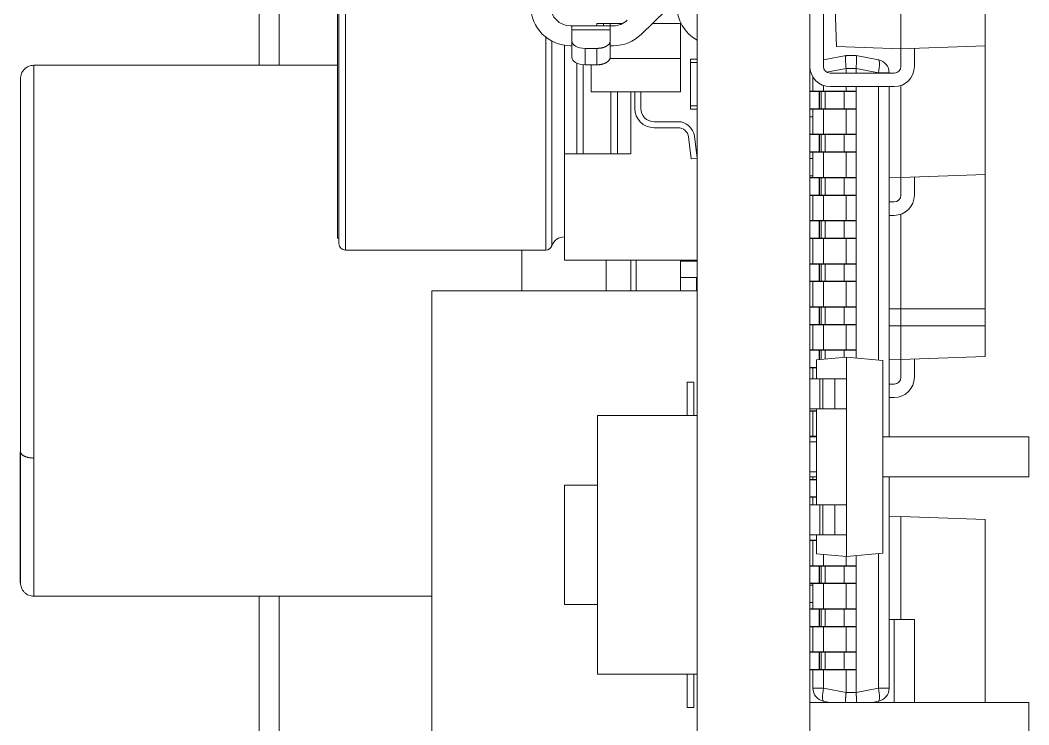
# Model space of a CAD drawing. Header units: millimetres. Extents: x 4 to 289, y 68 to 174.
# Drawn here: x 148.29 to 163.5, y 93.2 to 103.82 of the extents above; entities that cross this region are included whole.
import ezdxf

# ---------------------------------------------------------------- set-up
doc = ezdxf.new("R2010")
doc.units = ezdxf.units.MM
doc.layers.add('1', color=7, linetype='Continuous', true_color=0xffffff)

msp = doc.modelspace()

# ---------------------------------------------------------------- linework, layer by layer
at = {"layer": '1', "color": 155, "linetype": 'Continuous', "lineweight": 18}
for p, q in [((160.198, 73.739), (160.198, 144.739)), ((161.57, 109.611), (161.57, 103.388)), ((162.84, 109.611), (162.84, 103.433)), ((151.898, 105.589), (151.898, 103.139)), ((152.198, 105.589), (152.198, 103.139)), ((153.078, 100.535), (153.078, 105.173)), ((153.098, 100.535), (153.098, 105.173)), ((158.498, 73.739), (158.498, 104.794)), ((160.601, 103.422), (160.554, 104.773)), ((157.655, 103.604), (158.257, 104.19)), ((160.401, 103.122), (160.401, 104.303)), ((156.608, 103.734), (156.588, 103.734)), ((156.608, 103.734), (156.608, 103.671)), ((156.608, 103.734), (157.188, 103.734)), ((157.377, 103.769), (156.988, 103.769)), ((157.088, 103.769), (157.088, 103.734)), ((157.188, 103.734), (157.236, 103.734)), ((157.188, 103.734), (157.188, 103.671)), ((157.824, 103.769), (158.208, 103.769)), ((158.248, 103.239), (158.248, 103.773)), ((156.608, 103.508), (156.608, 103.671)), ((157.188, 103.508), (157.188, 103.671)), ((156.588, 103.434), (156.608, 103.434)), ((156.608, 103.261), (156.608, 103.508)), ((157.236, 103.434), (157.188, 103.434)), ((160.601, 103.422), (161.57, 103.388)), ((162.84, 103.433), (161.57, 103.388)), ((161.773, 103.122), (161.773, 103.396)), ((162.84, 103.433), (162.84, 101.493)), ((156.808, 103.394), (156.988, 103.394)), ((160.404, 103.222), (160.743, 103.289)), ((160.893, 103.289), (160.743, 103.289)), ((161.232, 103.222), (160.893, 103.289)), ((160.893, 103.289), (160.893, 103.289)), ((161.57, 103.388), (161.57, 103.122)), ((153.078, 103.139), (148.498, 103.139)), ((156.988, 103.147), (156.808, 103.147)), ((156.898, 102.739), (156.898, 103.147)), ((157.18, 103.239), (158.248, 103.239)), ((158.248, 103.239), (158.248, 102.739)), ((158.398, 103.229), (158.398, 103.179)), ((158.398, 103.229), (158.498, 103.229)), ((158.398, 103.179), (158.398, 102.529)), ((158.498, 103.179), (158.398, 103.179)), ((160.243, 102.962), (160.243, 102.749)), ((161.468, 103.02), (160.503, 103.02)), ((160.743, 103.02), (160.743, 103.089)), ((160.893, 103.02), (160.893, 103.089)), ((161.393, 103.02), (161.393, 103.025)), ((160.503, 102.817), (161.468, 102.817)), ((160.743, 102.749), (160.743, 102.817)), ((160.893, 102.744), (160.893, 102.817)), ((161.393, 97.539), (161.393, 102.817)), ((161.57, 102.834), (161.57, 101.449)), ((158.248, 102.739), (156.898, 102.739)), ((157.298, 102.739), (157.298, 101.804)), ((157.498, 101.804), (157.498, 102.739)), ((157.558, 102.739), (157.558, 102.489)), ((157.648, 102.489), (157.648, 102.739)), ((160.198, 102.749), (160.198, 102.749)), ((160.338, 102.749), (160.198, 102.749)), ((160.365, 102.749), (160.338, 102.749)), ((160.427, 102.749), (160.365, 102.749)), ((160.713, 102.749), (160.427, 102.749)), ((160.888, 102.749), (160.713, 102.749)), ((160.893, 102.484), (160.893, 102.744)), ((158.398, 102.529), (158.398, 102.479)), ((158.398, 102.529), (158.498, 102.529)), ((160.893, 102.094), (160.893, 102.484)), ((158.398, 102.479), (158.498, 102.479)), ((160.338, 102.479), (160.197, 102.479)), ((160.198, 102.479), (160.198, 102.479)), ((160.243, 102.363), (160.198, 102.363)), ((160.243, 102.479), (160.243, 102.099)), ((160.365, 102.479), (160.338, 102.479)), ((160.713, 102.479), (160.427, 102.479)), ((160.743, 102.099), (160.743, 102.479)), ((158.209, 102.289), (157.848, 102.289)), ((157.848, 102.199), (158.209, 102.199)), ((158.368, 102.059), (158.409, 101.728)), ((158.498, 101.739), (158.457, 102.07)), ((160.198, 102.099), (160.198, 102.099)), ((160.338, 102.099), (160.198, 102.099)), ((160.365, 102.099), (160.338, 102.099)), ((160.427, 102.099), (160.365, 102.099)), ((160.713, 102.099), (160.427, 102.099)), ((160.888, 102.099), (160.713, 102.099)), ((160.893, 101.834), (160.893, 102.094)), ((156.498, 100.204), (156.498, 101.804)), ((156.498, 101.804), (157.498, 101.804)), ((158.409, 101.728), (158.498, 101.739)), ((160.338, 101.829), (160.197, 101.829)), ((160.198, 101.829), (160.198, 101.829)), ((160.243, 101.734), (160.198, 101.734)), ((160.243, 101.829), (160.243, 101.449)), ((160.365, 101.829), (160.338, 101.829)), ((160.713, 101.829), (160.427, 101.829)), ((160.743, 101.449), (160.743, 101.829)), ((160.893, 101.444), (160.893, 101.834)), ((160.243, 101.474), (160.198, 101.474)), ((160.198, 101.449), (160.198, 101.449)), ((160.338, 101.449), (160.198, 101.449)), ((160.365, 101.449), (160.338, 101.449)), ((160.427, 101.449), (160.365, 101.449)), ((160.713, 101.449), (160.427, 101.449)), ((160.888, 101.449), (160.713, 101.449)), ((160.893, 101.184), (160.893, 101.444)), ((161.393, 101.455), (161.57, 101.449)), ((162.84, 101.493), (161.57, 101.449)), ((161.57, 101.449), (161.57, 101.182)), ((161.773, 101.182), (161.773, 101.456)), ((162.84, 101.493), (162.84, 99.467)), ((160.338, 101.179), (160.197, 101.179)), ((160.243, 101.179), (160.243, 100.799)), ((160.365, 101.179), (160.338, 101.179)), ((160.713, 101.179), (160.427, 101.179)), ((160.743, 100.799), (160.743, 101.179)), ((160.893, 100.794), (160.893, 101.184)), ((161.468, 101.081), (161.393, 101.081)), ((161.393, 100.877), (161.468, 100.877)), ((161.57, 100.895), (161.57, 99.467)), ((160.198, 100.799), (160.198, 100.799)), ((160.338, 100.799), (160.198, 100.799)), ((160.365, 100.799), (160.338, 100.799)), ((160.427, 100.799), (160.365, 100.799)), ((160.713, 100.799), (160.427, 100.799)), ((160.888, 100.799), (160.713, 100.799)), ((160.893, 100.534), (160.893, 100.794)), ((153.078, 100.535), (153.098, 100.535)), ((153.098, 100.454), (153.098, 100.535)), ((160.338, 100.529), (160.197, 100.529)), ((160.243, 100.529), (160.243, 100.149)), ((160.365, 100.529), (160.338, 100.529)), ((160.713, 100.529), (160.427, 100.529)), ((160.743, 100.149), (160.743, 100.529)), ((160.893, 100.144), (160.893, 100.534)), ((156.215, 100.354), (153.198, 100.354)), ((155.856, 99.739), (155.856, 100.354)), ((156.498, 100.204), (158.498, 100.204)), ((157.126, 99.739), (157.126, 100.204)), ((157.498, 100.204), (157.498, 99.739)), ((158.248, 100.204), (158.248, 100.189)), ((158.488, 100.189), (158.488, 100.204)), ((158.248, 99.939), (158.248, 100.189)), ((158.498, 100.189), (158.248, 100.189)), ((160.198, 100.149), (160.198, 100.149)), ((160.338, 100.149), (160.198, 100.149)), ((160.365, 100.149), (160.338, 100.149)), ((160.427, 100.149), (160.365, 100.149)), ((160.713, 100.149), (160.427, 100.149)), ((160.888, 100.149), (160.713, 100.149)), ((160.893, 99.884), (160.893, 100.144)), ((158.248, 99.939), (158.248, 99.739)), ((158.498, 99.939), (158.248, 99.939)), ((158.488, 99.739), (158.488, 99.939)), ((158.498, 99.819), (158.488, 99.819)), ((160.338, 99.879), (160.197, 99.879)), ((160.243, 99.879), (160.243, 99.499)), ((160.365, 99.879), (160.338, 99.879)), ((160.713, 99.879), (160.427, 99.879)), ((160.743, 99.499), (160.743, 99.879)), ((160.893, 99.494), (160.893, 99.884)), ((158.498, 99.739), (154.498, 99.739)), ((154.498, 99.739), (154.498, 95.239)), ((160.198, 99.499), (160.198, 99.499)), ((160.338, 99.499), (160.198, 99.499)), ((160.365, 99.499), (160.338, 99.499)), ((160.427, 99.499), (160.365, 99.499)), ((160.713, 99.499), (160.427, 99.499)), ((160.888, 99.499), (160.713, 99.499)), ((160.893, 99.234), (160.893, 99.494)), ((161.57, 99.467), (161.57, 99.213)), ((162.84, 99.467), (162.84, 99.213)), ((160.338, 99.229), (160.197, 99.229)), ((160.243, 99.229), (160.243, 98.849)), ((160.365, 99.229), (160.338, 99.229)), ((160.713, 99.229), (160.427, 99.229)), ((160.743, 98.849), (160.743, 99.229)), ((160.893, 98.844), (160.893, 99.234)), ((161.57, 99.213), (161.57, 98.705)), ((162.84, 99.213), (162.84, 98.749)), ((160.198, 98.849), (160.198, 98.849)), ((160.338, 98.849), (160.198, 98.849)), ((160.365, 98.849), (160.338, 98.849)), ((160.427, 98.849), (160.365, 98.849)), ((160.713, 98.849), (160.427, 98.849)), ((160.888, 98.849), (160.713, 98.849)), ((160.893, 98.726), (160.893, 98.844)), ((160.298, 98.7), (160.748, 98.739)), ((160.298, 98.7), (160.298, 98.414)), ((161.298, 98.691), (160.748, 98.739)), ((160.748, 98.739), (160.748, 98.414)), ((161.298, 98.691), (161.298, 95.787)), ((161.393, 98.711), (161.57, 98.705)), ((162.84, 98.749), (161.57, 98.705)), ((161.57, 98.438), (161.57, 98.705)), ((161.773, 98.712), (161.773, 98.438)), ((160.298, 98.579), (160.197, 98.579)), ((160.243, 98.579), (160.243, 98.414)), ((160.348, 98.414), (160.198, 98.414)), ((160.348, 98.414), (160.392, 98.414)), ((160.348, 98.414), (160.348, 97.964)), ((160.572, 98.414), (160.392, 98.414)), ((160.572, 98.414), (160.748, 98.414)), ((160.748, 98.414), (160.748, 97.964)), ((158.348, 97.863), (158.348, 98.363)), ((158.348, 98.363), (158.448, 98.363)), ((158.448, 97.863), (158.448, 98.363)), ((161.393, 98.336), (161.468, 98.336)), ((161.468, 98.133), (161.393, 98.133)), ((160.298, 97.929), (160.197, 97.929)), ((160.348, 97.964), (160.198, 97.964)), ((160.243, 97.929), (160.243, 97.549)), ((160.298, 97.964), (160.298, 96.514)), ((160.392, 97.964), (160.348, 97.964)), ((160.572, 97.964), (160.392, 97.964)), ((160.748, 97.964), (160.572, 97.964)), ((160.748, 97.964), (160.748, 96.514)), ((156.998, 93.963), (156.998, 97.863)), ((156.998, 97.863), (158.498, 97.863)), ((160.198, 97.549), (160.198, 97.549)), ((160.298, 97.549), (160.198, 97.549)), ((160.298, 97.539), (160.198, 97.539)), ((160.198, 97.464), (160.298, 97.464)), ((163.498, 97.539), (161.298, 97.539)), ((163.498, 96.939), (163.498, 97.539)), ((148.293, 95.339), (148.293, 97.317)), ((148.298, 97.317), (148.298, 95.339)), ((160.298, 97.014), (160.198, 97.014)), ((160.198, 96.939), (160.298, 96.939)), ((160.198, 96.899), (160.198, 96.899)), ((160.298, 96.899), (160.198, 96.899)), ((160.243, 96.939), (160.243, 96.9)), ((161.298, 96.939), (163.498, 96.939)), ((161.393, 93.753), (161.393, 96.939)), ((156.998, 96.813), (156.498, 96.813)), ((156.498, 96.813), (156.498, 95.013)), ((160.298, 96.629), (160.197, 96.629)), ((160.243, 96.629), (160.243, 96.514)), ((160.348, 96.514), (160.198, 96.514)), ((160.348, 96.514), (160.392, 96.514)), ((160.348, 96.064), (160.348, 96.514)), ((160.572, 96.514), (160.392, 96.514)), ((160.572, 96.514), (160.748, 96.514)), ((160.748, 96.514), (160.748, 96.064)), ((161.393, 96.333), (161.57, 96.339)), ((162.84, 96.295), (161.57, 96.339)), ((161.57, 96.339), (161.57, 94.789)), ((162.84, 96.295), (162.84, 93.539)), ((160.298, 95.979), (160.197, 95.979)), ((160.348, 96.064), (160.198, 96.064)), ((160.243, 95.98), (160.243, 95.6)), ((160.298, 96.064), (160.298, 95.778)), ((160.392, 96.064), (160.348, 96.064)), ((160.572, 96.064), (160.392, 96.064)), ((160.748, 96.064), (160.572, 96.064)), ((160.748, 96.064), (160.748, 95.739)), ((160.298, 95.778), (160.748, 95.739)), ((160.743, 95.6), (160.743, 95.74)), ((161.298, 95.787), (160.748, 95.739)), ((160.893, 95.595), (160.893, 95.752)), ((160.198, 95.599), (160.198, 95.599)), ((160.338, 95.599), (160.198, 95.599)), ((160.365, 95.599), (160.338, 95.599)), ((160.427, 95.599), (160.365, 95.599)), ((160.713, 95.599), (160.427, 95.599)), ((160.888, 95.599), (160.713, 95.599)), ((160.893, 95.334), (160.893, 95.594)), ((148.293, 95.339), (148.298, 95.339)), ((154.498, 95.239), (154.498, 90.739)), ((160.338, 95.329), (160.197, 95.329)), ((160.243, 95.304), (160.198, 95.304)), ((160.243, 95.329), (160.243, 94.949)), ((160.365, 95.329), (160.338, 95.329)), ((160.713, 95.329), (160.427, 95.329)), ((160.743, 94.949), (160.743, 95.329)), ((160.893, 94.944), (160.893, 95.335)), ((148.498, 95.139), (154.498, 95.139)), ((151.898, 95.139), (151.898, 92.889)), ((152.198, 95.139), (152.198, 92.889)), ((160.243, 95.044), (160.198, 95.044)), ((156.498, 95.013), (156.998, 95.013)), ((160.198, 94.949), (160.198, 94.949)), ((160.338, 94.949), (160.198, 94.949)), ((160.365, 94.949), (160.338, 94.949)), ((160.427, 94.949), (160.365, 94.949)), ((160.713, 94.949), (160.427, 94.949)), ((160.888, 94.949), (160.713, 94.949)), ((160.893, 94.684), (160.893, 94.944)), ((161.468, 94.789), (161.393, 94.789)), ((161.773, 94.789), (161.468, 94.789)), ((161.773, 93.539), (161.773, 94.789)), ((160.338, 94.679), (160.197, 94.679)), ((160.198, 94.679), (160.198, 94.679)), ((160.243, 94.679), (160.243, 94.3)), ((160.365, 94.679), (160.338, 94.679)), ((160.713, 94.679), (160.427, 94.679)), ((160.743, 94.3), (160.743, 94.68)), ((160.893, 94.295), (160.893, 94.685)), ((160.198, 94.299), (160.198, 94.299)), ((160.338, 94.299), (160.198, 94.299)), ((160.365, 94.299), (160.338, 94.299)), ((160.427, 94.299), (160.365, 94.299)), ((160.713, 94.299), (160.427, 94.299)), ((160.888, 94.299), (160.713, 94.299)), ((160.893, 94.034), (160.893, 94.294)), ((160.338, 94.029), (160.197, 94.029)), ((160.198, 94.029), (160.198, 94.029)), ((160.243, 94.03), (160.243, 93.753)), ((160.365, 94.029), (160.338, 94.029)), ((160.713, 94.029), (160.427, 94.029)), ((160.743, 93.689), (160.743, 94.029)), ((160.893, 93.689), (160.893, 94.034)), ((156.998, 93.963), (158.498, 93.963)), ((158.348, 93.463), (158.348, 93.963)), ((158.448, 93.463), (158.448, 93.963)), ((163.498, 93.539), (160.198, 93.539)), ((160.495, 93.539), (160.404, 93.557)), ((161.232, 93.557), (161.141, 93.539)), ((163.498, 93.539), (163.498, 92.939)), ((158.348, 93.463), (158.448, 93.463))]:
    msp.add_line(p, q, dxfattribs=at)
at = {"layer": '1', "color": 155, "linetype": 'Continuous', "lineweight": 13}
for p, q in [((153.198, 105.354), (153.198, 100.354)), ((156.988, 103.769), (156.988, 103.734)), ((157.188, 103.769), (157.188, 103.734)), ((156.215, 100.354), (156.215, 103.563)), ((156.608, 103.671), (157.188, 103.671)), ((156.309, 103.502), (156.309, 100.421)), ((156.498, 103.44), (156.498, 101.804)), ((156.808, 103.147), (156.808, 103.394)), ((156.988, 103.394), (156.988, 103.147)), ((148.498, 103.139), (148.498, 97.221)), ((156.686, 101.804), (156.686, 103.17)), ((156.781, 103.148), (156.781, 101.804)), ((160.404, 103.222), (160.401, 103.221)), ((160.743, 103.093), (160.45, 103.035)), ((161.232, 103.025), (160.893, 103.093)), ((160.893, 103.089), (160.743, 103.089)), ((161.393, 103.025), (161.232, 103.025)), ((161.232, 103.02), (161.232, 103.025)), ((160.404, 102.749), (160.404, 102.833)), ((161.232, 98.697), (161.232, 102.817)), ((157.198, 101.804), (157.198, 102.739)), ((160.338, 102.744), (160.198, 102.744)), ((160.343, 102.744), (160.338, 102.744)), ((160.338, 102.484), (160.338, 102.744)), ((160.37, 102.744), (160.343, 102.744)), ((160.343, 102.744), (160.343, 102.484)), ((160.37, 102.744), (160.429, 102.744)), ((160.37, 102.484), (160.37, 102.744)), ((160.715, 102.744), (160.429, 102.744)), ((160.429, 102.744), (160.429, 102.484)), ((160.893, 102.744), (160.715, 102.744)), ((160.715, 102.484), (160.715, 102.744)), ((160.338, 102.484), (160.196, 102.484)), ((160.343, 102.484), (160.338, 102.484)), ((160.37, 102.484), (160.343, 102.484)), ((160.429, 102.484), (160.37, 102.484)), ((160.715, 102.484), (160.429, 102.484)), ((160.893, 102.484), (160.715, 102.484)), ((160.198, 102.479), (160.198, 102.479)), ((160.404, 102.099), (160.404, 102.479)), ((160.338, 102.094), (160.198, 102.094)), ((160.343, 102.094), (160.338, 102.094)), ((160.338, 101.834), (160.338, 102.094)), ((160.37, 102.094), (160.343, 102.094)), ((160.343, 102.094), (160.343, 101.834)), ((160.37, 102.094), (160.429, 102.094)), ((160.37, 101.834), (160.37, 102.094)), ((160.715, 102.094), (160.429, 102.094)), ((160.429, 102.094), (160.429, 101.834)), ((160.893, 102.094), (160.715, 102.094)), ((160.715, 101.834), (160.715, 102.094)), ((160.338, 101.834), (160.196, 101.834)), ((160.198, 101.829), (160.198, 101.829)), ((160.343, 101.834), (160.338, 101.834)), ((160.37, 101.834), (160.343, 101.834)), ((160.429, 101.834), (160.37, 101.834)), ((160.404, 101.449), (160.404, 101.829)), ((160.715, 101.834), (160.429, 101.834)), ((160.893, 101.834), (160.715, 101.834)), ((160.338, 101.444), (160.198, 101.444)), ((160.343, 101.444), (160.338, 101.444)), ((160.338, 101.184), (160.338, 101.444)), ((160.37, 101.444), (160.343, 101.444)), ((160.343, 101.444), (160.343, 101.184)), ((160.37, 101.444), (160.429, 101.444)), ((160.37, 101.184), (160.37, 101.444)), ((160.715, 101.444), (160.429, 101.444)), ((160.429, 101.444), (160.429, 101.184)), ((160.893, 101.444), (160.715, 101.444)), ((160.715, 101.184), (160.715, 101.444)), ((160.338, 101.184), (160.196, 101.184)), ((160.343, 101.184), (160.338, 101.184)), ((160.37, 101.184), (160.343, 101.184)), ((160.429, 101.184), (160.37, 101.184)), ((160.404, 100.799), (160.404, 101.179)), ((160.715, 101.184), (160.429, 101.184)), ((160.893, 101.184), (160.715, 101.184)), ((160.338, 100.794), (160.198, 100.794)), ((160.343, 100.794), (160.338, 100.794)), ((160.338, 100.534), (160.338, 100.794)), ((160.37, 100.794), (160.343, 100.794)), ((160.343, 100.794), (160.343, 100.534)), ((160.37, 100.794), (160.429, 100.794)), ((160.37, 100.534), (160.37, 100.794)), ((160.715, 100.794), (160.429, 100.794)), ((160.429, 100.794), (160.429, 100.534)), ((160.893, 100.794), (160.715, 100.794)), ((160.715, 100.534), (160.715, 100.794)), ((160.338, 100.534), (160.196, 100.534)), ((160.343, 100.534), (160.338, 100.534)), ((160.37, 100.534), (160.343, 100.534)), ((160.429, 100.534), (160.37, 100.534)), ((160.404, 100.149), (160.404, 100.529)), ((160.715, 100.534), (160.429, 100.534)), ((160.893, 100.534), (160.715, 100.534)), ((157.578, 100.204), (157.578, 99.739)), ((160.338, 100.144), (160.198, 100.144)), ((160.343, 100.144), (160.338, 100.144)), ((160.338, 99.884), (160.338, 100.144)), ((160.37, 100.144), (160.343, 100.144)), ((160.343, 100.144), (160.343, 99.884)), ((160.37, 100.144), (160.429, 100.144)), ((160.37, 99.884), (160.37, 100.144)), ((160.715, 100.144), (160.429, 100.144)), ((160.429, 100.144), (160.429, 99.884)), ((160.893, 100.144), (160.715, 100.144)), ((160.715, 99.884), (160.715, 100.144)), ((160.338, 99.884), (160.196, 99.884)), ((160.343, 99.884), (160.338, 99.884)), ((160.37, 99.884), (160.343, 99.884)), ((160.429, 99.884), (160.37, 99.884)), ((160.404, 99.499), (160.404, 99.879)), ((160.715, 99.884), (160.429, 99.884)), ((160.893, 99.884), (160.715, 99.884)), ((160.338, 99.494), (160.198, 99.494)), ((160.343, 99.494), (160.338, 99.494)), ((160.338, 99.234), (160.338, 99.494)), ((160.37, 99.494), (160.343, 99.494)), ((160.343, 99.494), (160.343, 99.234)), ((160.37, 99.494), (160.429, 99.494)), ((160.37, 99.234), (160.37, 99.494)), ((160.715, 99.494), (160.429, 99.494)), ((160.429, 99.494), (160.429, 99.234)), ((160.893, 99.494), (160.715, 99.494)), ((160.715, 99.234), (160.715, 99.494)), ((161.393, 99.467), (161.57, 99.467)), ((162.84, 99.467), (161.57, 99.467)), ((160.338, 99.234), (160.196, 99.234)), ((160.343, 99.234), (160.338, 99.234)), ((160.37, 99.234), (160.343, 99.234)), ((160.429, 99.234), (160.37, 99.234)), ((160.404, 98.849), (160.404, 99.229)), ((160.715, 99.234), (160.429, 99.234)), ((160.893, 99.234), (160.715, 99.234)), ((161.57, 99.213), (161.393, 99.213)), ((161.57, 99.213), (162.84, 99.213)), ((160.338, 98.844), (160.198, 98.844)), ((160.343, 98.844), (160.338, 98.844)), ((160.338, 98.703), (160.338, 98.844)), ((160.37, 98.844), (160.343, 98.844)), ((160.343, 98.844), (160.343, 98.704)), ((160.37, 98.844), (160.429, 98.844)), ((160.37, 98.706), (160.37, 98.844)), ((160.715, 98.844), (160.429, 98.844)), ((160.429, 98.844), (160.429, 98.711)), ((160.893, 98.844), (160.715, 98.844)), ((160.715, 98.736), (160.715, 98.844)), ((160.298, 98.584), (160.196, 98.584)), ((160.392, 98.414), (160.392, 97.964)), ((160.572, 97.964), (160.572, 98.414)), ((160.298, 97.934), (160.196, 97.934)), ((160.298, 97.544), (160.198, 97.544)), ((148.498, 95.139), (148.498, 97.221)), ((160.298, 96.894), (160.198, 96.894)), ((160.298, 96.634), (160.196, 96.634)), ((160.392, 96.514), (160.392, 96.064)), ((160.572, 96.064), (160.572, 96.514)), ((160.298, 95.984), (160.196, 95.984)), ((160.404, 95.6), (160.404, 95.769)), ((161.232, 93.753), (161.232, 95.782)), ((160.338, 95.594), (160.198, 95.594)), ((160.343, 95.594), (160.338, 95.594)), ((160.338, 95.334), (160.338, 95.594)), ((160.37, 95.594), (160.343, 95.594)), ((160.343, 95.594), (160.343, 95.334)), ((160.37, 95.594), (160.429, 95.594)), ((160.37, 95.334), (160.37, 95.594)), ((160.715, 95.594), (160.429, 95.594)), ((160.429, 95.594), (160.429, 95.334)), ((160.893, 95.594), (160.715, 95.594)), ((160.715, 95.334), (160.715, 95.594)), ((160.338, 95.334), (160.196, 95.334)), ((160.343, 95.334), (160.338, 95.334)), ((160.37, 95.334), (160.343, 95.334)), ((160.429, 95.334), (160.37, 95.334)), ((160.404, 94.949), (160.404, 95.329)), ((160.715, 95.334), (160.429, 95.334)), ((160.893, 95.334), (160.715, 95.334)), ((160.338, 94.944), (160.198, 94.944)), ((160.343, 94.944), (160.338, 94.944)), ((160.338, 94.684), (160.338, 94.944)), ((160.37, 94.944), (160.343, 94.944)), ((160.343, 94.944), (160.343, 94.684)), ((160.37, 94.944), (160.429, 94.944)), ((160.37, 94.684), (160.37, 94.944)), ((160.715, 94.944), (160.429, 94.944)), ((160.429, 94.944), (160.429, 94.684)), ((160.893, 94.944), (160.715, 94.944)), ((160.715, 94.684), (160.715, 94.944)), ((161.468, 93.539), (161.468, 94.789)), ((160.338, 94.684), (160.196, 94.684)), ((160.198, 94.679), (160.198, 94.679)), ((160.343, 94.684), (160.338, 94.684)), ((160.37, 94.684), (160.343, 94.684)), ((160.429, 94.684), (160.37, 94.684)), ((160.404, 94.3), (160.404, 94.679)), ((160.715, 94.684), (160.429, 94.684)), ((160.893, 94.684), (160.715, 94.684)), ((160.338, 94.294), (160.198, 94.294)), ((160.343, 94.294), (160.338, 94.294)), ((160.338, 94.034), (160.338, 94.294)), ((160.37, 94.294), (160.343, 94.294)), ((160.343, 94.294), (160.343, 94.034)), ((160.37, 94.294), (160.429, 94.294)), ((160.37, 94.034), (160.37, 94.294)), ((160.715, 94.294), (160.429, 94.294)), ((160.429, 94.294), (160.429, 94.034)), ((160.893, 94.294), (160.715, 94.294)), ((160.715, 94.034), (160.715, 94.294)), ((160.338, 94.034), (160.196, 94.034)), ((160.198, 94.029), (160.198, 94.029)), ((160.343, 94.034), (160.338, 94.034)), ((160.37, 94.034), (160.343, 94.034)), ((160.429, 94.034), (160.37, 94.034)), ((160.404, 93.753), (160.404, 94.03)), ((160.715, 94.034), (160.429, 94.034)), ((160.893, 94.034), (160.715, 94.034)), ((160.243, 93.753), (160.404, 93.753)), ((160.404, 93.753), (160.743, 93.686)), ((160.893, 93.689), (160.743, 93.689)), ((161.232, 93.753), (160.893, 93.686)), ((161.393, 93.753), (161.232, 93.753))]:
    msp.add_line(p, q, dxfattribs=at)
at = {"layer": '1', "color": 155, "linetype": 'Continuous', "lineweight": 18}
for centre, radius, start, end in [((156.588, 104.034), 0.6, 180, 270), ((156.588, 104.034), 0.3, 180, 270), ((158.788, 104.044), 0.6, 180, 241.0959), ((157.236, 104.034), 0.3, 270, 314.2559), ((158.208, 103.969), 0.2, 270, 282.7715), ((157.236, 104.034), 0.6, 270, 314.2559), ((160.503, 103.122), 0.305, 180, 270), ((160.503, 103.122), 0.102, 180, 270), ((161.193, 103.025), 0.2, 0, 78.6901), ((161.468, 103.122), 0.102, 270, 0), ((161.468, 103.122), 0.305, 270, 0), ((160.888, 102.744), 0.005, 0, 90), ((157.848, 102.489), 0.29, 180, 270), ((157.848, 102.489), 0.2, 180, 270), ((160.888, 102.484), 0.005, 270, 0), ((158.209, 102.039), 0.25, 7, 90), ((158.209, 102.039), 0.16, 7, 90), ((160.888, 102.094), 0.005, 0, 90), ((160.888, 101.834), 0.005, 270, 0), ((160.888, 101.444), 0.005, 0, 90), ((160.888, 101.184), 0.005, 270, 0), ((161.468, 101.182), 0.102, 270, 0), ((161.468, 101.182), 0.305, 270, 0), ((160.888, 100.794), 0.005, 0, 90), ((156.498, 100.354), 0.2, 90, 160.5288), ((160.888, 100.534), 0.005, 270, 0), ((153.198, 100.454), 0.1, 180, 270), ((156.215, 100.454), 0.1, 270, 340.5288), ((160.888, 100.144), 0.005, 0, 90), ((160.888, 99.884), 0.005, 270, 0), ((160.888, 99.494), 0.005, 0, 90), ((160.888, 99.234), 0.005, 270, 0), ((160.888, 98.844), 0.005, 0, 90), ((161.468, 98.438), 0.102, 270, 0), ((161.468, 98.438), 0.305, 270, 0), ((160.888, 95.594), 0.005, 0, 90), ((160.888, 95.334), 0.005, 270, 0), ((160.888, 94.944), 0.005, 0, 90), ((160.888, 94.684), 0.005, 270, 0), ((160.888, 94.294), 0.005, 0, 90), ((160.888, 94.034), 0.005, 270, 0), ((160.443, 93.753), 0.2, 180, 258.6901), ((161.193, 93.753), 0.2, 281.3099, 0)]:
    msp.add_arc(centre, radius, start, end, dxfattribs=at)
for centre in [(156.808, 103.508), (156.808, 103.261)]:
    msp.add_ellipse(centre, major_axis=(-0.2, 0), ratio=0.569635, start_param=0, end_param=1.570796, dxfattribs=at)
at = {"layer": '1', "color": 155, "linetype": 'Continuous', "lineweight": 13}
for centre, major_axis, ratio, start_param, end_param in [((161.193, 103.025), (-0.039, -0.196), 0.19245, 1.609267, 3.141593), ((160.198, 102.744), (0, 0.005), 0.069756, 0, 1.570796), ((160.338, 102.744), (0, -0.005), 0.069756, 3.141593, 4.712389), ((160.338, 102.744), (0, 0.005), 0.997564, 4.712389, 6.283185), ((160.365, 102.744), (0, -0.005), 0.997564, 1.570796, 3.141593), ((160.427, 102.744), (0, -0.005), 0.408304, 1.570796, 3.141593), ((160.713, 102.744), (0, -0.005), 0.408304, 1.570796, 3.141593), ((160.338, 102.484), (0, 0.005), 0.997564, 3.141593, 4.712389), ((160.338, 102.484), (0, -0.005), 0.069756, 4.712389, 6.283185), ((160.365, 102.484), (0, -0.005), 0.997564, 0, 1.570796), ((160.427, 102.484), (0, -0.005), 0.408304, 0, 1.570796), ((160.713, 102.484), (0, -0.005), 0.408304, 0, 1.570796), ((160.198, 102.094), (0, 0.005), 0.069756, 0, 1.570796), ((160.338, 102.094), (0, 0.005), 0.997564, 4.712389, 6.283185), ((160.338, 102.094), (0, -0.005), 0.069756, 3.141593, 4.712389), ((160.365, 102.094), (0, -0.005), 0.997564, 1.570796, 3.141593), ((160.427, 102.094), (0, -0.005), 0.408304, 1.570796, 3.141593), ((160.713, 102.094), (0, -0.005), 0.408304, 1.570796, 3.141593), ((160.338, 101.834), (0, 0.005), 0.997564, 3.141593, 4.712389), ((160.338, 101.834), (0, -0.005), 0.069756, 4.712389, 6.283185), ((160.365, 101.834), (0, -0.005), 0.997564, 0, 1.570796), ((160.427, 101.834), (0, -0.005), 0.408304, 0, 1.570796), ((160.713, 101.834), (0, -0.005), 0.408304, 0, 1.570796), ((160.198, 101.444), (0, 0.005), 0.069756, 0, 1.570796), ((160.338, 101.444), (0, 0.005), 0.997564, 4.712389, 6.283185), ((160.338, 101.444), (0, -0.005), 0.069756, 3.141593, 4.712389), ((160.365, 101.444), (0, -0.005), 0.997564, 1.570796, 3.141593), ((160.427, 101.444), (0, -0.005), 0.408304, 1.570796, 3.141593), ((160.713, 101.444), (0, -0.005), 0.408304, 1.570796, 3.141593), ((160.338, 101.184), (0, 0.005), 0.997564, 3.141593, 4.712389), ((160.338, 101.184), (0, -0.005), 0.069756, 4.712389, 6.283185), ((160.365, 101.184), (0, -0.005), 0.997564, 0, 1.570796), ((160.427, 101.184), (0, -0.005), 0.408304, 0, 1.570796), ((160.713, 101.184), (0, -0.005), 0.408304, 0, 1.570796), ((160.198, 100.794), (0, 0.005), 0.069756, 0, 1.570796), ((160.338, 100.794), (0, 0.005), 0.997564, 4.712389, 6.283185), ((160.338, 100.794), (0, -0.005), 0.069756, 3.141593, 4.712389), ((160.365, 100.794), (0, -0.005), 0.997564, 1.570796, 3.141593), ((160.427, 100.794), (0, -0.005), 0.408304, 1.570796, 3.141593), ((160.713, 100.794), (0, -0.005), 0.408304, 1.570796, 3.141593), ((160.338, 100.534), (0, 0.005), 0.997564, 3.141593, 4.712389), ((160.338, 100.534), (0, -0.005), 0.069756, 4.712389, 6.283185), ((160.365, 100.534), (0, -0.005), 0.997564, 0, 1.570796), ((160.427, 100.534), (0, -0.005), 0.408304, 0, 1.570796), ((160.713, 100.534), (0, -0.005), 0.408304, 0, 1.570796), ((160.198, 100.144), (0, 0.005), 0.069756, 0, 1.570796), ((160.338, 100.144), (0, 0.005), 0.997564, 4.712389, 6.283185), ((160.338, 100.144), (0, -0.005), 0.069756, 3.141593, 4.712389), ((160.365, 100.144), (0, -0.005), 0.997564, 1.570796, 3.141593), ((160.427, 100.144), (0, -0.005), 0.408304, 1.570796, 3.141593), ((160.713, 100.144), (0, -0.005), 0.408304, 1.570796, 3.141593), ((160.338, 99.884), (0, 0.005), 0.997564, 3.141593, 4.712389), ((160.338, 99.884), (0, -0.005), 0.069756, 4.712389, 6.283185), ((160.365, 99.884), (0, -0.005), 0.997564, 0, 1.570796), ((160.427, 99.884), (0, -0.005), 0.408304, 0, 1.570796), ((160.713, 99.884), (0, -0.005), 0.408304, 0, 1.570796), ((160.198, 99.494), (0, 0.005), 0.069756, 0, 1.570796), ((160.338, 99.494), (0, -0.005), 0.069756, 3.141593, 4.712389), ((160.338, 99.494), (0, 0.005), 0.997564, 4.712389, 6.283185), ((160.365, 99.494), (0, -0.005), 0.997564, 1.570796, 3.141593), ((160.427, 99.494), (0, -0.005), 0.408304, 1.570796, 3.141593), ((160.713, 99.494), (0, -0.005), 0.408304, 1.570796, 3.141593), ((160.338, 99.234), (0, 0.005), 0.997564, 3.141593, 4.712389), ((160.338, 99.234), (0, -0.005), 0.069756, 4.712389, 6.283185), ((160.365, 99.234), (0, -0.005), 0.997564, 0, 1.570796), ((160.427, 99.234), (0, -0.005), 0.408304, 0, 1.570796), ((160.713, 99.234), (0, -0.005), 0.408304, 0, 1.570796), ((160.198, 98.844), (0, 0.005), 0.069756, 0, 1.570796), ((160.338, 98.844), (0, 0.005), 0.997564, 4.712389, 6.283185), ((160.338, 98.844), (0, -0.005), 0.069756, 3.141593, 4.712389), ((160.365, 98.844), (0, -0.005), 0.997564, 1.570796, 3.141593), ((160.427, 98.844), (0, -0.005), 0.408304, 1.570796, 3.141593), ((160.713, 98.844), (0, -0.005), 0.408304, 1.570796, 3.141593), ((160.198, 97.544), (0, 0.005), 0.069756, 0, 1.570796), ((160.198, 96.894), (0, 0.005), 0.069756, 0, 1.570796), ((160.198, 95.594), (0, 0.005), 0.069756, 0, 1.570796), ((160.338, 95.594), (0, 0.005), 0.997564, 4.712389, 6.283185), ((160.338, 95.594), (0, -0.005), 0.069756, 3.141593, 4.712389), ((160.365, 95.594), (0, -0.005), 0.997564, 1.570796, 3.141593), ((160.427, 95.594), (0, -0.005), 0.408304, 1.570796, 3.141593), ((160.713, 95.594), (0, -0.005), 0.408304, 1.570796, 3.141593), ((160.338, 95.334), (0, 0.005), 0.997564, 3.141593, 4.712389), ((160.338, 95.334), (0, -0.005), 0.069756, 4.712389, 6.283185), ((160.365, 95.334), (0, -0.005), 0.997564, 0, 1.570796), ((160.427, 95.334), (0, -0.005), 0.408304, 0, 1.570796), ((160.713, 95.334), (0, -0.005), 0.408304, 0, 1.570796), ((160.198, 94.944), (0, 0.005), 0.069756, 0, 1.570796), ((160.338, 94.944), (0, 0.005), 0.997564, 4.712389, 6.283185), ((160.338, 94.944), (0, -0.005), 0.069756, 3.141593, 4.712389), ((160.365, 94.944), (0, -0.005), 0.997564, 1.570796, 3.141593), ((160.427, 94.944), (0, -0.005), 0.408304, 1.570796, 3.141593), ((160.713, 94.944), (0, -0.005), 0.408304, 1.570796, 3.141593), ((160.338, 94.684), (0, 0.005), 0.997564, 3.141593, 4.712389), ((160.338, 94.684), (0, -0.005), 0.069756, 4.712389, 6.283185), ((160.365, 94.684), (0, -0.005), 0.997564, 0, 1.570796), ((160.427, 94.684), (0, -0.005), 0.408304, 0, 1.570796), ((160.713, 94.684), (0, -0.005), 0.408304, 0, 1.570796), ((160.198, 94.294), (0, 0.005), 0.069756, 0, 1.570796), ((160.338, 94.294), (0, -0.005), 0.069756, 3.141593, 4.712389), ((160.338, 94.294), (0, 0.005), 0.997564, 4.712389, 6.283185), ((160.365, 94.294), (0, -0.005), 0.997564, 1.570796, 3.141593), ((160.427, 94.294), (0, -0.005), 0.408304, 1.570796, 3.141593), ((160.713, 94.294), (0, -0.005), 0.408304, 1.570796, 3.141593), ((160.338, 94.034), (0, 0.005), 0.997564, 3.141593, 4.712389), ((160.338, 94.034), (0, -0.005), 0.069756, 4.712389, 6.283185), ((160.365, 94.034), (0, -0.005), 0.997564, 0, 1.570796), ((160.427, 94.034), (0, -0.005), 0.408304, 0, 1.570796), ((160.713, 94.034), (0, -0.005), 0.408304, 0, 1.570796), ((160.443, 93.753), (-0.039, -0.196), 0.19245, 4.75086, 6.283185), ((161.193, 93.753), (0.039, -0.196), 0.19245, 0, 1.532325)]:
    msp.add_ellipse(centre, major_axis=major_axis, ratio=ratio, start_param=start_param, end_param=end_param, dxfattribs=at)
at = {"layer": '1', "color": 155, "linetype": 'Continuous', "lineweight": 18}
for points, degree in [([(156.988, 103.394), (157.071, 103.394), (157.187, 103.46), (157.188, 103.508)], 2), ([(157.188, 103.508), (157.188, 103.261)], 1), ([(157.188, 103.261), (157.187, 103.214), (157.072, 103.147), (156.988, 103.147)], 2), ([(160.427, 102.479), (160.391, 102.479), (160.368, 102.479), (160.365, 102.479)], 3), ([(160.427, 101.829), (160.391, 101.829), (160.368, 101.829), (160.365, 101.829)], 3), ([(160.427, 101.179), (160.391, 101.179), (160.368, 101.179), (160.365, 101.179)], 3), ([(160.427, 100.529), (160.391, 100.529), (160.368, 100.529), (160.365, 100.529)], 3), ([(160.427, 99.879), (160.391, 99.879), (160.368, 99.879), (160.365, 99.879)], 3), ([(160.427, 99.229), (160.391, 99.229), (160.368, 99.229), (160.365, 99.229)], 3), ([(160.427, 95.329), (160.391, 95.329), (160.368, 95.329), (160.365, 95.329)], 3), ([(160.427, 94.679), (160.391, 94.679), (160.368, 94.679), (160.365, 94.679)], 3), ([(160.427, 94.029), (160.391, 94.029), (160.368, 94.029), (160.365, 94.029)], 3)]:
    msp.add_open_spline(points, degree=degree, dxfattribs=at)
for points, weights in [([(160.743, 103.093), (160.732, 103.207), (160.732, 103.287), (160.743, 103.289)], [1, 0.813717794749, 0.813717794749, 1]), ([(160.743, 103.289), (160.743, 103.289), (160.743, 103.289), (160.743, 103.289)], [1, 0.999969166489, 0.999969166489, 1]), ([(160.893, 103.093), (160.904, 103.207), (160.904, 103.287), (160.893, 103.289)], [1, 0.813717794749, 0.813717794749, 1]), ([(160.743, 103.089), (160.743, 103.091), (160.743, 103.092), (160.743, 103.093)], [1, 0.999969166489, 0.999969166489, 1]), ([(160.893, 103.089), (160.893, 103.091), (160.893, 103.092), (160.893, 103.093)], [1, 0.999969166489, 0.999969166489, 1]), ([(148.298, 97.639), (148.298, 97.528), (148.298, 97.42), (148.298, 97.317)], [0.914010574236, 0.941322416064, 0.969985557985, 1]), ([(160.735, 93.535), (160.734, 93.574), (160.737, 93.628), (160.743, 93.686)], [0.862212002205, 0.850000354549, 0.895929687148, 1]), ([(160.743, 93.686), (160.743, 93.687), (160.743, 93.688), (160.743, 93.689)], [1, 0.999969166489, 0.999969166489, 1]), ([(160.893, 93.689), (160.893, 93.688), (160.893, 93.687), (160.893, 93.686)], [1, 0.999969166489, 0.999969166489, 1]), ([(160.901, 93.535), (160.902, 93.574), (160.899, 93.628), (160.893, 93.686)], [0.862212002205, 0.850000354549, 0.895929687148, 1])]:
    msp.add_rational_spline(points, weights, degree=3, dxfattribs=at)
for points, degree, knots in [([(148.498, 103.139), (148.472, 103.139), (148.434, 103.132), (148.387, 103.107), (148.355, 103.081), (148.329, 103.048), (148.305, 103.001), (148.298, 102.963), (148.298, 102.937)], 3, [0, 0, 0, 0, 0.239894, 0.368896, 0.500553, 0.632129, 0.760899, 1, 1, 1, 1]), ([(148.298, 97.639), (148.298, 98.136), (148.298, 98.67), (148.298, 99.34), (148.298, 99.997), (148.298, 100.375), (148.298, 100.726), (148.298, 101.106), (148.298, 101.438), (148.298, 101.789), (148.298, 102.069), (148.298, 102.358), (148.298, 102.754), (148.298, 102.851), (148.298, 102.939), (148.298, 102.939)], 2, [0, 0, 0, 0.201349, 0.201349, 0.402698, 0.402698, 0.503372, 0.503372, 0.604047, 0.604047, 0.704721, 0.704721, 0.805395, 0.90607, 0.90607, 1, 1, 1]), ([(160.888, 102.479), (160.888, 102.479), (160.871, 102.479), (160.81, 102.479), (160.767, 102.479), (160.713, 102.479)], 3, [0, 0, 0, 0, 0.5, 0.5, 1, 1, 1, 1]), ([(160.888, 101.829), (160.888, 101.829), (160.871, 101.829), (160.81, 101.829), (160.767, 101.829), (160.713, 101.829)], 3, [0, 0, 0, 0, 0.5, 0.5, 1, 1, 1, 1]), ([(160.888, 101.179), (160.888, 101.179), (160.871, 101.179), (160.81, 101.179), (160.767, 101.179), (160.713, 101.179)], 3, [0, 0, 0, 0, 0.5, 0.5, 1, 1, 1, 1]), ([(160.888, 100.529), (160.888, 100.529), (160.871, 100.529), (160.81, 100.529), (160.767, 100.529), (160.713, 100.529)], 3, [0, 0, 0, 0, 0.5, 0.5, 1, 1, 1, 1]), ([(160.888, 99.879), (160.888, 99.879), (160.871, 99.879), (160.81, 99.879), (160.767, 99.879), (160.713, 99.879)], 3, [0, 0, 0, 0, 0.5, 0.5, 1, 1, 1, 1]), ([(160.888, 99.229), (160.888, 99.229), (160.871, 99.229), (160.81, 99.229), (160.767, 99.229), (160.713, 99.229)], 3, [0, 0, 0, 0, 0.5, 0.5, 1, 1, 1, 1]), ([(148.298, 95.341), (148.298, 95.315), (148.305, 95.277), (148.329, 95.23), (148.355, 95.197), (148.387, 95.171), (148.434, 95.147), (148.472, 95.139), (148.498, 95.139)], 3, [0, 0, 0, 0, 0.2391, 0.36787, 0.499446, 0.631103, 0.760105, 1, 1, 1, 1]), ([(160.888, 95.329), (160.888, 95.329), (160.871, 95.329), (160.81, 95.329), (160.767, 95.329), (160.713, 95.329)], 3, [0, 0, 0, 0, 0.5, 0.5, 1, 1, 1, 1]), ([(160.888, 94.679), (160.888, 94.679), (160.871, 94.679), (160.81, 94.679), (160.767, 94.679), (160.713, 94.679)], 3, [0, 0, 0, 0, 0.5, 0.5, 1, 1, 1, 1]), ([(160.888, 94.029), (160.888, 94.029), (160.871, 94.029), (160.81, 94.029), (160.767, 94.029), (160.713, 94.029)], 3, [0, 0, 0, 0, 0.5, 0.5, 1, 1, 1, 1])]:
    msp.add_open_spline(points, degree=degree, knots=knots, dxfattribs=at)
at = {"layer": '1', "color": 155, "linetype": 'Continuous', "lineweight": 13}
msp.add_rational_spline([(148.298, 97.317), (148.298, 97.261), (148.381, 97.221), (148.498, 97.221)], [1, 0.804737854, 0.804737854, 1], degree=3, dxfattribs=at)

doc.saveas('drawing.dxf')
